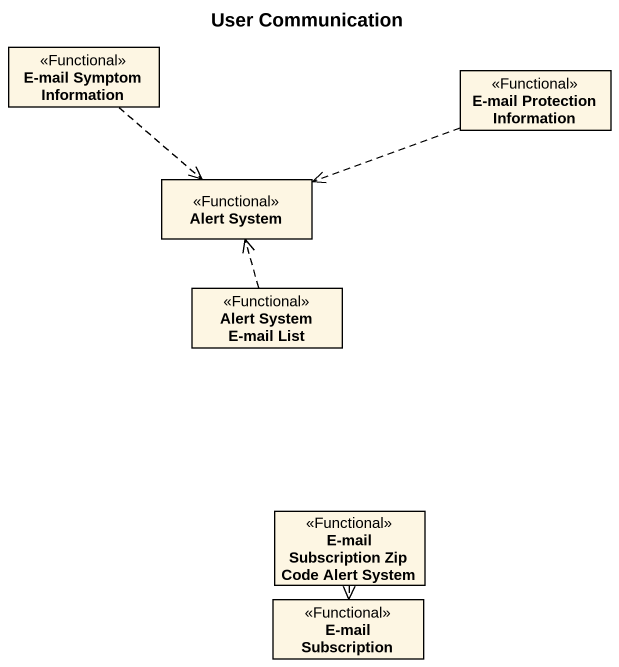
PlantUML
@startuml
title User Communication
hide circle
hide empty members
class "E-mail Symptom Information" as E_mail_Symptom_Information <<Functional>>
class "E-mail Protection Information" as E_mail_Protection <<Functional>>
class "Alert System" as Alert_System <<Functional>>
class "Alert System E-mail List" as Alert_System_E_mail_List <<Functional>>
class "E-mail Subscription Zip Code Alert System" as E_mail_Subscription_Zip <<Functional>>
class "E-mail Subscription" as E_mail_Subscription <<Functional>>
E_mail_Symptom_Information ..> Alert_System
E_mail_Protection .left.> Alert_System
Alert_System_E_mail_List .up.> Alert_System
E_mail_Subscription_Zip ..> E_mail_Subscription
@enduml
